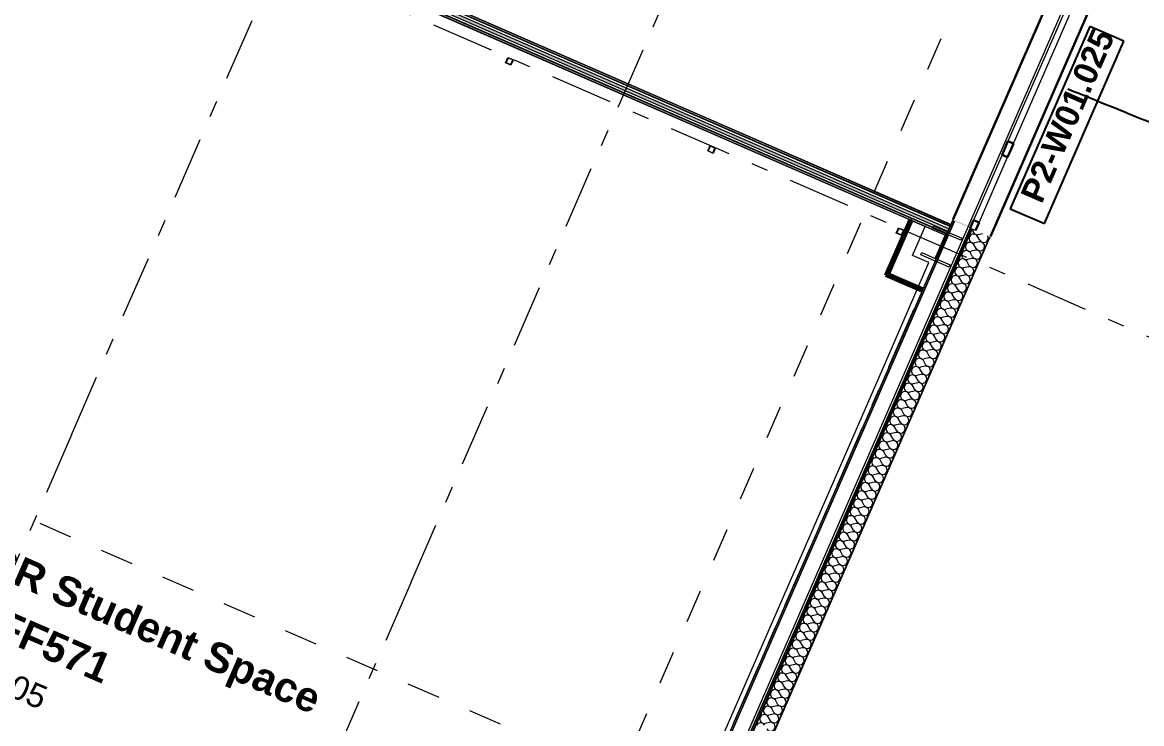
# Model space of a CAD drawing. Header units: millimetres. Extents: x -50172 to 90294, y -80883 to 25069.
# Drawn here: x 8899 to 18339, y -47958 to -42045 of the extents above; entities that cross this region are included whole.
import ezdxf
from ezdxf.enums import TextEntityAlignment as Align

# ---------------------------------------------------------------- set-up
doc = ezdxf.new("R2010")
doc.units = ezdxf.units.MM
doc.header["$MEASUREMENT"] = 0
doc.linetypes.add('Dashed', pattern=[564.444447, 282.222223, -282.222223])
doc.linetypes.add('Double Dashed', pattern=[1093.611073, 529.166651, -211.666656, 141.111112, -211.666656])
for name, color, linetype, lineweight, true_color in [('A-25-M_Wall_Ext_Pen_No__107', 7, 'Continuous', 15, 0xa6a6a6), ('A-25-M_Wall_Int_Pen_No__107', 7, 'Continuous', 15, 0xa6a6a6), ('A-25-M_Wall_Int_Pen_No__27', 7, 'Continuous', 50, 0x2a2a2a), ('New_A-05-M_Gross_Int_Circulation_Pen_No__74', 7, 'Continuous', 20, 0x606060), ('New_A-15-MG_Structural_Grid_Phase_2_Pen_No__222', 7, 'Continuous', 13, 0x65af33), ('New_A-25-M_Wall_Ext_Pen_No__107', 7, 'Continuous', 15, 0xa6a6a6), ('New_A-25-M_Wall_Int_Pen_No__107', 7, 'Continuous', 15, 0xa6a6a6), ('New_A-35-M_FFE-Zone_Pen_No__74', 7, 'Continuous', 20, 0x606060), ('New_ArchiCAD Windows_Pen_No__23', 7, 'Continuous', 30, 0x2a2a2a), ('New_ArchiCAD Windows_Pen_No__43', 7, 'Continuous', 30, 0x444444)]:
    doc.layers.add(name, color=color, linetype=linetype, lineweight=lineweight, true_color=true_color)
for name, color, linetype in [('A-25-M_Wall_Int', 7, 'Continuous'), ('A-95-MC_Marker_Section_P2.Marker', 7, 'Continuous'), ('COLUMN.IFC Import', 7, 'Continuous'), ('New_A-05-M_Gross_Int_Circulation', 7, 'Continuous'), ('New_A-15-MG_Structural_Grid_Phase_2', 7, 'Continuous'), ('New_A-20-M_Floor_Slab', 7, 'Continuous'), ('New_A-25-M_Wall_Ext', 7, 'Continuous'), ('New_A-25-M_Wall_Int', 7, 'Continuous'), ('New_A-35-M_FFE-Zone', 7, 'Continuous'), ('New_ArchiCAD Window Markers', 7, 'Continuous'), ('New_ArchiCAD Windows', 7, 'Continuous')]:
    doc.layers.add(name, color=color, linetype=linetype)
for name, color, linetype, lineweight in [('A-95-MC_Marker_Section_P2.Marker_Pen_No__1', 7, 'Continuous', 13), ('COLUMN.IFC Import_Pen_No__2', 8, 'Continuous', 15), ('New_A-20-M_Floor_Slab_Pen_No__89', 8, 'Continuous', 20), ('New_A-20-M_Hard_Landscape-Phase 2_Pen_No__85', 8, 'Continuous', 20), ('New_A-25-M_Wall_Ext_Pen_No__1', 7, 'Continuous', 13), ('New_A-25-M_Wall_Int_Pen_No__1', 7, 'Continuous', 13), ('New_ArchiCAD Window Markers_Pen_No__1', 7, 'Continuous', 13), ('New_ArchiCAD Window Markers_Pen_No__5', 7, 'Continuous', 25), ('New_ArchiCAD Windows_Pen_No__1', 7, 'Continuous', 13), ('New_ArchiCAD Windows_Pen_No__83', 8, 'Continuous', 20), ('New_ArchiCAD Zone Stamps_Pen_No__9', 7, 'Continuous', 13)]:
    doc.layers.add(name, color=color, linetype=linetype, lineweight=lineweight)
doc.styles.add('GENERATED_STYLE_1', font='')
doc.styles.add('GENERATED_STYLE_3', font='')
doc.styles.add('GENERATED_STYLE_4', font='')
doc.styles.get('GENERATED_STYLE_1').set_extended_font_data('Arial', bold=True)
doc.styles.get('GENERATED_STYLE_3').set_extended_font_data('Arial')
doc.styles.get('GENERATED_STYLE_4').set_extended_font_data('Swis721 BT')
doc.dimstyles.new('GENERATED_STYLE__2', dxfattribs={"dimtxt": 0.18, "dimasz": 364.8, "dimexe": 0.18, "dimexo": 0.0625, "dimgap": 0.09, "dimtad": 0, "dimtih": 1, "dimtoh": 1, "dimdec": 4, "dimzin": 0, "dimdsep": 46, "dimcen": 0.09, "dimadec": 0, "dimazin": 0, "dimtfac": 1, "dimtdec": 4, "dimtmove": 0, "dimatfit": 3, "dimldrblk": 'ARROWHEAD_5', "dimfxl": 1, "dimtolj": 1, "dimtzin": 0, "dimarcsym": 0})
pattern_1 = [(0, (0, 0), (0, 173.2051), [0, -100]), (0, (50, 86.6), (0, 173.2051), [0, -100])]

# ---------------------------------------------------------------- blocks, each defined once
blk = doc.blocks.new('PGR Student Space_INB 1305_1_1', base_point=(10966, -44517.7))
at = {"layer": 'New_A-35-M_FFE-Zone_Pen_No__74', "linetype": 'Continuous'}
for p, q in [((16514.5, -43766), (11228, -41460.8)), ((16407.7, -44011), (16514.5, -43766)), ((16172.3, -44925.9), (16545.1, -44070.9)), ((16545.1, -44070.9), (16407.7, -44011)), ((12441.7, -53481.2), (16172.3, -44925.9))]:
    blk.add_line(p, q, dxfattribs=at)
at = {"layer": 'New_ArchiCAD Zone Stamps_Pen_No__9'}
for tag, height, style, p in [('ROOM_NAME', 250, 'GENERATED_STYLE_1', (8439.5, -46341.4)), ('zoneNameLine2', 250, 'GENERATED_STYLE_1', (8251.1, -46773.5)), ('ROOM_NUMBER', 200, 'GENERATED_STYLE_3', (8062.6, -47194.2)), ('measuredAreaCode', 200, 'GENERATED_STYLE_3', (7905.6, -47554.3)), ('DUMMY_649', 200, 'GENERATED_STYLE_3', (8213, -47688.4)), ('DUMMY_650', 200, 'GENERATED_STYLE_3', (8702.4, -47901.8)), ('DUMMY_651', 133.3, 'GENERATED_STYLE_3', (8981.6, -48008.3))]:
    blk.add_attdef(tag, text='', height=height, rotation=336.44041, dxfattribs=dict(at, style=style)).set_placement(p, align=Align.TOP_LEFT)
blk = doc.blocks.new('Corridor 02 - First_INB 1351_9_1', base_point=(3601, -36926.9))
at = {"layer": 'New_A-05-M_Gross_Int_Circulation_Pen_No__74', "linetype": 'Continuous'}
for p, q in [((-3337.5, -35000.4), (15143.3, -43059)), ((16730.6, -43751.1), (17689.8, -41551.2)), ((15143.3, -43059), (16730.6, -43751.1))]:
    blk.add_line(p, q, dxfattribs=at)
at = {"layer": 'New_ArchiCAD Zone Stamps_Pen_No__9'}
for tag, height, style, p in [('ROOM_NAME', 250, 'GENERATED_STYLE_1', (2733.1, -35352.1)), ('zoneNameLine2', 250, 'GENERATED_STYLE_1', (2544.7, -35784.2)), ('ROOM_NUMBER', 200, 'GENERATED_STYLE_3', (2356.3, -36204.9)), ('measuredAreaCode', 200, 'GENERATED_STYLE_3', (2199.2, -36565)), ('ROOM_HOLES_PRM', 200, 'GENERATED_STYLE_3', (2506.6, -36699)), ('DUMMY_649', 200, 'GENERATED_STYLE_3', (2996, -36912.4)), ('DUMMY_650', 133.3, 'GENERATED_STYLE_3', (3275.3, -37019))]:
    blk.add_attdef(tag, text='', height=height, rotation=336.44041, dxfattribs=dict(at, style=style)).set_placement(p, align=Align.TOP_LEFT)
blk = doc.blocks.new('Slab_60_1', base_point=(-21326.2, -27554.7))
at = {"layer": 'New_A-20-M_Floor_Slab_Pen_No__89', "linetype": 'Continuous', "flags": 128}
blk.add_lwpolyline([(942, -48802.4), (12486.7, -53836.5), (17939.8, -41330.7), (16985.7, -40914.7), (17767.9, -39120.9), (18360.6, -39379.3), (18576.1, -38885), (18937.5, -39042.6), (20222.1, -36096.6), (17437.6, -34882.5), (19407.7, -30364.3), (10989.4, -26693.5), (18941.3, -8457.3)], dxfattribs=at)
blk = doc.blocks.new('*X338')
at = {"layer": 'New_A-25-M_Wall_Ext_Pen_No__107', "linetype": 'Continuous'}
for p, q in [((16968, -43896.4), (16930.9, -43905.2)), ((16974.1, -43882.4), (16955.3, -43849.3)), ((16997.6, -43826.8), (16961.4, -43835.3)), ((16913.2, -44022.1), (16894.4, -43989)), ((16937.6, -43966.2), (16900.5, -43975)), ((16943.7, -43952.3), (16924.9, -43919.1)), ((16882.7, -44091.9), (16863.9, -44058.8)), ((16907.1, -44036.1), (16870, -44044.8)), ((16846.2, -44175.7), (16809.1, -44184.5)), ((16852.3, -44161.8), (16833.5, -44128.6)), ((16876.7, -44105.9), (16839.6, -44114.7)), ((16791.4, -44301.5), (16772.6, -44268.3)), ((16815.7, -44245.6), (16778.7, -44254.4)), ((16821.8, -44231.6), (16803, -44198.5)), ((16760.9, -44371.3), (16742.1, -44338.2)), ((16785.3, -44315.4), (16748.2, -44324.2)), ((16724.4, -44455.1), (16687.3, -44463.9)), ((16730.5, -44441.1), (16711.7, -44408)), ((16754.8, -44385.3), (16717.8, -44394)), ((16669.6, -44580.8), (16650.8, -44547.7)), ((16693.9, -44524.9), (16656.9, -44533.7)), ((16700, -44511), (16681.2, -44477.8)), ((16639.1, -44650.7), (16620.3, -44617.5)), ((16663.5, -44594.8), (16626.4, -44603.6)), ((16602.6, -44734.5), (16565.5, -44743.2)), ((16608.7, -44720.5), (16589.9, -44687.4)), ((16633, -44664.6), (16596, -44673.4)), ((16547.8, -44860.2), (16529, -44827)), ((16572.1, -44804.3), (16535, -44813.1)), ((16578.2, -44790.3), (16559.4, -44757.2)), ((16517.3, -44930), (16498.5, -44896.9)), ((16541.7, -44874.1), (16504.6, -44882.9)), ((16480.8, -45013.8), (16443.7, -45022.6)), ((16486.8, -44999.9), (16468, -44966.7)), ((16511.2, -44944), (16474.1, -44952.8)), ((16425.9, -45139.5), (16407.1, -45106.4)), ((16450.3, -45083.7), (16413.2, -45092.4)), ((16456.4, -45069.7), (16437.6, -45036.6)), ((16395.5, -45209.4), (16376.7, -45176.2)), ((16419.9, -45153.5), (16382.8, -45162.3)), ((16358.9, -45293.2), (16321.9, -45301.9)), ((16365, -45279.2), (16346.2, -45246.1)), ((16389.4, -45223.3), (16352.3, -45232.1)), ((16304.1, -45418.9), (16285.3, -45385.8)), ((16328.5, -45363), (16291.4, -45371.8)), ((16334.6, -45349.1), (16315.8, -45315.9)), ((16267.6, -45502.7), (16230.5, -45511.5)), ((16273.7, -45488.7), (16254.9, -45455.6)), ((16298, -45432.9), (16261, -45441.6)), ((16212.8, -45628.4), (16194, -45595.3)), ((16237.1, -45572.5), (16200.1, -45581.3)), ((16243.2, -45558.6), (16224.4, -45525.4)), ((16182.3, -45698.2), (16163.5, -45665.1)), ((16206.7, -45642.4), (16169.6, -45651.1)), ((16145.8, -45782.1), (16108.7, -45790.8)), ((16151.9, -45768.1), (16133.1, -45735)), ((16176.2, -45712.2), (16139.1, -45721)), ((16091, -45907.8), (16072.2, -45874.6)), ((16115.3, -45851.9), (16078.2, -45860.7)), ((16121.4, -45837.9), (16102.6, -45804.8)), ((16060.5, -45977.6), (16041.7, -45944.5)), ((16084.9, -45921.7), (16047.8, -45930.5)), ((16024, -46061.4), (15986.9, -46070.2)), ((16030, -46047.4), (16011.2, -46014.3)), ((16054.4, -45991.6), (16017.3, -46000.3)), ((15969.1, -46187.1), (15950.3, -46154)), ((15993.5, -46131.3), (15956.4, -46140)), ((15999.6, -46117.3), (15980.8, -46084.2)), ((15938.7, -46257), (15919.9, -46223.8)), ((15963, -46201.1), (15926, -46209.9)), ((15902.1, -46340.8), (15865.1, -46349.5)), ((15908.2, -46326.8), (15889.4, -46293.7)), ((15932.6, -46270.9), (15895.5, -46279.7)), ((15847.3, -46466.5), (15828.5, -46433.4)), ((15871.7, -46410.6), (15834.6, -46419.4)), ((15877.8, -46396.6), (15859, -46363.5)), ((15816.9, -46536.3), (15798.1, -46503.2)), ((15841.2, -46480.5), (15804.2, -46489.2)), ((15780.3, -46620.1), (15743.3, -46628.9)), ((15786.4, -46606.2), (15767.6, -46573)), ((15810.8, -46550.3), (15773.7, -46559.1)), ((15725.5, -46745.8), (15706.7, -46712.7)), ((15749.9, -46690), (15712.8, -46698.7)), ((15756, -46676), (15737.2, -46642.9)), ((15695.1, -46815.7), (15676.3, -46782.5)), ((15719.4, -46759.8), (15682.3, -46768.6)), ((15658.5, -46899.5), (15621.4, -46908.3)), ((15664.6, -46885.5), (15645.8, -46852.4)), ((15689, -46829.6), (15651.9, -46838.4)), ((15603.7, -47025.2), (15584.9, -46992.1)), ((15628.1, -46969.3), (15591, -46978.1)), ((15634.1, -46955.4), (15615.3, -46922.2)), ((15573.2, -47095), (15554.4, -47061.9)), ((15597.6, -47039.2), (15560.5, -47047.9)), ((15512.3, -47234.7), (15493.5, -47201.6)), ((15536.7, -47178.8), (15499.6, -47187.6)), ((15542.8, -47164.9), (15524, -47131.7)), ((15567.2, -47109), (15530.1, -47117.8)), ((15481.9, -47304.6), (15463.1, -47271.4)), ((15506.2, -47248.7), (15469.2, -47257.5)), ((15445.3, -47388.4), (15408.3, -47397.1)), ((15451.4, -47374.4), (15432.6, -47341.3)), ((15475.8, -47318.5), (15438.7, -47327.3)), ((15390.5, -47514.1), (15371.7, -47480.9)), ((15414.9, -47458.2), (15377.8, -47467)), ((15421, -47444.2), (15402.2, -47411.1)), ((15360.1, -47583.9), (15341.3, -47550.8)), ((15384.4, -47528), (15347.4, -47536.8)), ((15323.5, -47667.7), (15286.5, -47676.5)), ((15329.6, -47653.8), (15310.8, -47620.6)), ((15354, -47597.9), (15316.9, -47606.7)), ((15268.7, -47793.4), (15249.9, -47760.3)), ((15293.1, -47737.6), (15256, -47746.3)), ((15299.2, -47723.6), (15280.4, -47690.5)), ((15238.3, -47863.3), (15219.5, -47830.1)), ((15262.6, -47807.4), (15225.5, -47816.2)), ((15201.7, -47947.1), (15164.6, -47955.9)), ((15207.8, -47933.1), (15189, -47900)), ((15232.2, -47877.2), (15195.1, -47886))]:
    blk.add_line(p, q, dxfattribs=at)
for centre, start, end in [((16952.6, -43798.2), 168.79745, 283.31031), ((16922.2, -43868.1), 156.44041, 283.31031), ((16922.2, -43868.1), 29.57051, 156.44041), ((16976.8, -43933.5), 209.57051, 103.31031), ((17007.2, -43863.6), 209.57051, 28.25362), ((16861.3, -44007.8), 156.44041, 283.31031), ((16861.3, -44007.8), 29.57051, 156.44041), ((16891.7, -43937.9), 156.44041, 283.31031), ((16891.7, -43937.9), 29.57051, 156.44041), ((16946.3, -44003.3), 209.57051, 103.31031), ((16830.8, -44077.6), 156.44041, 283.31031), ((16830.8, -44077.6), 29.57051, 156.44041), ((16915.9, -44073.1), 209.57051, 103.31031), ((16769.9, -44217.3), 29.57051, 156.44041), ((16800.4, -44147.4), 156.44041, 283.31031), ((16800.4, -44147.4), 29.57051, 156.44041), ((16855, -44212.8), 209.57051, 103.31031), ((16885.4, -44143), 209.57051, 103.31031), ((16739.5, -44287.1), 156.44041, 283.31031), ((16739.5, -44287.1), 29.57051, 156.44041), ((16769.9, -44217.3), 156.44041, 283.31031), ((16824.5, -44282.7), 209.57051, 103.31031), ((16709, -44357), 156.44041, 283.31031), ((16709, -44357), 29.57051, 156.44041), ((16794.1, -44352.5), 209.57051, 103.31031), ((16648.1, -44496.6), 29.57051, 156.44041), ((16678.5, -44426.8), 156.44041, 283.31031), ((16678.5, -44426.8), 29.57051, 156.44041), ((16733.2, -44492.2), 209.57051, 103.31031), ((16763.6, -44422.3), 209.57051, 103.31031), ((16617.6, -44566.5), 156.44041, 283.31031), ((16617.6, -44566.5), 29.57051, 156.44041), ((16648.1, -44496.6), 156.44041, 283.31031), ((16702.7, -44562), 209.57051, 103.31031), ((16587.2, -44636.3), 156.44041, 283.31031), ((16587.2, -44636.3), 29.57051, 156.44041), ((16672.2, -44631.9), 209.57051, 103.31031), ((16526.3, -44776), 29.57051, 156.44041), ((16556.7, -44706.2), 156.44041, 283.31031), ((16556.7, -44706.2), 29.57051, 156.44041), ((16611.3, -44771.5), 209.57051, 103.31031), ((16641.8, -44701.7), 209.57051, 103.31031), ((16495.8, -44845.8), 156.44041, 283.31031), ((16495.8, -44845.8), 29.57051, 156.44041), ((16526.3, -44776), 156.44041, 283.31031), ((16580.9, -44841.4), 209.57051, 103.31031), ((16465.4, -44915.7), 156.44041, 283.31031), ((16465.4, -44915.7), 29.57051, 156.44041), ((16550.4, -44911.2), 209.57051, 103.31031), ((16404.5, -45055.4), 29.57051, 156.44041), ((16434.9, -44985.5), 156.44041, 283.31031), ((16434.9, -44985.5), 29.57051, 156.44041), ((16489.5, -45050.9), 209.57051, 103.31031), ((16520, -44981.1), 209.57051, 103.31031), ((16374, -45125.2), 156.44041, 283.31031), ((16374, -45125.2), 29.57051, 156.44041), ((16404.5, -45055.4), 156.44041, 283.31031), ((16459.1, -45120.7), 209.57051, 103.31031), ((16343.6, -45195), 156.44041, 283.31031), ((16343.6, -45195), 29.57051, 156.44041), ((16428.6, -45190.6), 209.57051, 103.31031), ((16282.6, -45334.7), 29.57051, 156.44041), ((16313.1, -45264.9), 156.44041, 283.31031), ((16313.1, -45264.9), 29.57051, 156.44041), ((16367.7, -45330.3), 209.57051, 103.31031), ((16398.2, -45260.4), 209.57051, 103.31031), ((16252.2, -45404.6), 156.44041, 283.31031), ((16252.2, -45404.6), 29.57051, 156.44041), ((16282.6, -45334.7), 156.44041, 283.31031), ((16337.3, -45400.1), 209.57051, 103.31031), ((16221.7, -45474.4), 156.44041, 283.31031), ((16221.7, -45474.4), 29.57051, 156.44041), ((16276.4, -45539.8), 209.57051, 103.31031), ((16306.8, -45469.9), 209.57051, 103.31031), ((16160.8, -45614.1), 29.57051, 156.44041), ((16191.3, -45544.2), 156.44041, 283.31031), ((16191.3, -45544.2), 29.57051, 156.44041), ((16245.9, -45609.6), 209.57051, 103.31031), ((16130.4, -45683.9), 156.44041, 283.31031), ((16130.4, -45683.9), 29.57051, 156.44041), ((16160.8, -45614.1), 156.44041, 283.31031), ((16215.4, -45679.4), 209.57051, 103.31031), ((16069.5, -45823.6), 29.57051, 156.44041), ((16099.9, -45753.8), 156.44041, 283.31031), ((16099.9, -45753.8), 29.57051, 156.44041), ((16154.5, -45819.1), 209.57051, 103.31031), ((16185, -45749.3), 209.57051, 103.31031), ((16039, -45893.4), 156.44041, 283.31031), ((16039, -45893.4), 29.57051, 156.44041), ((16069.5, -45823.6), 156.44041, 283.31031), ((16124.1, -45889), 209.57051, 103.31031), ((16008.6, -45963.3), 156.44041, 283.31031), ((16008.6, -45963.3), 29.57051, 156.44041), ((16093.6, -45958.8), 209.57051, 103.31031), ((15947.7, -46103), 29.57051, 156.44041), ((15978.1, -46033.1), 156.44041, 283.31031), ((15978.1, -46033.1), 29.57051, 156.44041), ((16032.7, -46098.5), 209.57051, 103.31031), ((16063.2, -46028.6), 209.57051, 103.31031), ((15917.2, -46172.8), 156.44041, 283.31031), ((15917.2, -46172.8), 29.57051, 156.44041), ((15947.7, -46103), 156.44041, 283.31031), ((16002.3, -46168.3), 209.57051, 103.31031), ((15886.8, -46242.6), 156.44041, 283.31031), ((15886.8, -46242.6), 29.57051, 156.44041), ((15971.8, -46238.2), 209.57051, 103.31031), ((15825.8, -46382.3), 29.57051, 156.44041), ((15856.3, -46312.5), 156.44041, 283.31031), ((15856.3, -46312.5), 29.57051, 156.44041), ((15910.9, -46377.8), 209.57051, 103.31031), ((15941.4, -46308), 209.57051, 103.31031), ((15795.4, -46452.2), 156.44041, 283.31031), ((15795.4, -46452.2), 29.57051, 156.44041), ((15825.8, -46382.3), 156.44041, 283.31031), ((15880.5, -46447.7), 209.57051, 103.31031), ((15764.9, -46522), 156.44041, 283.31031), ((15764.9, -46522), 29.57051, 156.44041), ((15850, -46517.5), 209.57051, 103.31031), ((15704, -46661.7), 29.57051, 156.44041), ((15734.5, -46591.8), 156.44041, 283.31031), ((15734.5, -46591.8), 29.57051, 156.44041), ((15789.1, -46657.2), 209.57051, 103.31031), ((15819.5, -46587.4), 209.57051, 103.31031), ((15673.6, -46731.5), 156.44041, 283.31031), ((15673.6, -46731.5), 29.57051, 156.44041), ((15704, -46661.7), 156.44041, 283.31031), ((15758.6, -46727), 209.57051, 103.31031), ((15643.1, -46801.3), 156.44041, 283.31031), ((15643.1, -46801.3), 29.57051, 156.44041), ((15728.2, -46796.9), 209.57051, 103.31031), ((15582.2, -46941), 29.57051, 156.44041), ((15612.7, -46871.2), 156.44041, 283.31031), ((15612.7, -46871.2), 29.57051, 156.44041), ((15667.3, -46936.6), 209.57051, 103.31031), ((15697.7, -46866.7), 209.57051, 103.31031), ((15551.8, -47010.9), 156.44041, 283.31031), ((15551.8, -47010.9), 29.57051, 156.44041), ((15582.2, -46941), 156.44041, 283.31031), ((15636.8, -47006.4), 209.57051, 103.31031), ((15521.3, -47080.7), 156.44041, 283.31031), ((15521.3, -47080.7), 29.57051, 156.44041), ((15575.9, -47146.1), 209.57051, 103.31031), ((15606.4, -47076.2), 209.57051, 103.31031), ((15460.4, -47220.4), 29.57051, 156.44041), ((15490.9, -47150.5), 156.44041, 283.31031), ((15490.9, -47150.5), 29.57051, 156.44041), ((15545.5, -47215.9), 209.57051, 103.31031), ((15429.9, -47290.2), 156.44041, 283.31031), ((15429.9, -47290.2), 29.57051, 156.44041), ((15460.4, -47220.4), 156.44041, 283.31031), ((15515, -47285.8), 209.57051, 103.31031), ((15399.5, -47360.1), 156.44041, 283.31031), ((15399.5, -47360.1), 29.57051, 156.44041), ((15454.1, -47425.4), 209.57051, 103.31031), ((15484.6, -47355.6), 209.57051, 103.31031), ((15338.6, -47499.7), 156.44041, 283.31031), ((15338.6, -47499.7), 29.57051, 156.44041), ((15369, -47429.9), 156.44041, 283.31031), ((15369, -47429.9), 29.57051, 156.44041), ((15423.7, -47495.3), 209.57051, 103.31031), ((15308.1, -47569.6), 156.44041, 283.31031), ((15308.1, -47569.6), 29.57051, 156.44041), ((15393.2, -47565.1), 209.57051, 103.31031), ((15247.2, -47709.3), 29.57051, 156.44041), ((15277.7, -47639.4), 156.44041, 283.31031), ((15277.7, -47639.4), 29.57051, 156.44041), ((15332.3, -47704.8), 209.57051, 103.31031), ((15362.7, -47635), 209.57051, 103.31031), ((15216.8, -47779.1), 156.44041, 283.31031), ((15216.8, -47779.1), 29.57051, 156.44041), ((15247.2, -47709.3), 156.44041, 283.31031), ((15301.8, -47774.6), 209.57051, 103.31031), ((15186.3, -47848.9), 156.44041, 283.31031), ((15186.3, -47848.9), 29.57051, 156.44041), ((15271.4, -47844.5), 209.57051, 103.31031), ((15125.4, -47988.6), 29.57051, 156.44041), ((15155.9, -47918.8), 156.44041, 283.31031), ((15155.9, -47918.8), 29.57051, 156.44041), ((15210.5, -47984.2), 209.57051, 103.31031), ((15240.9, -47914.3), 209.57051, 103.31031)]:
    blk.add_arc(centre, 38.1, start, end, dxfattribs=at)
blk = doc.blocks.new('Double Window 19')
at = {"layer": 'New_ArchiCAD Windows_Pen_No__1', "linetype": 'Continuous'}
for p, q in [((-1125, 0), (-1125, -29.5)), ((1125, 0), (1125, -29.5)), ((-1125, -29.5), (-1125, -35.5)), ((-1125, -35.5), (-1125, -47.5)), ((-1125, -47.5), (-1125, -50)), ((1125, -29.5), (1125, -35.5)), ((1125, -35.5), (1125, -47.5)), ((1125, -47.5), (1125, -50))]:
    blk.add_line(p, q, dxfattribs=at)
at = {"layer": 'New_ArchiCAD Windows_Pen_No__23', "linetype": 'Continuous'}
for p, q in [((-1120.5, 135), (1120.5, 135)), ((-1112.5, -210), (1112.5, -210))]:
    blk.add_line(p, q, dxfattribs=at)
at = {"layer": 'New_ArchiCAD Windows_Pen_No__43', "linetype": 'Continuous'}
for p, q in [((-1125, 0), (-1050, 0)), ((-1050, 0), (-1050, -50)), ((-450, -50), (-450, 0)), ((-450, 0), (-375, 0)), ((-375, 0), (-325, 0)), ((-325, 0), (-325, -50)), ((1075, -50), (1075, 0)), ((1075, 0), (1125, 0)), ((-1050, -50), (-1125, -50)), ((-375, -50), (-450, -50)), ((-325, -50), (-375, -50)), ((1125, -50), (1075, -50))]:
    blk.add_line(p, q, dxfattribs=at)
at = {"layer": 'New_ArchiCAD Windows_Pen_No__83', "linetype": 'Continuous'}
for p, q in [((-1050, 0), (-450, 0)), ((-325, 0), (1075, 0)), ((-450, -50), (-1050, -50)), ((1075, -50), (-325, -50))]:
    blk.add_line(p, q, dxfattribs=at)
blk = doc.blocks.new('Window Stamp 18_2')
at = {"layer": 'New_ArchiCAD Window Markers_Pen_No__5', "linetype": 'Continuous'}
for p, q in [((838.5, -405), (-838.5, -405)), ((-838.5, -405), (-838.5, -719.3)), ((838.5, -719.3), (838.5, -405)), ((-838.5, -719.3), (838.5, -719.3)), ((-838.5, -719.3), (838.5, -719.3))]:
    blk.add_line(p, q, dxfattribs=at)
at = {"layer": 'New_ArchiCAD Window Markers_Pen_No__1', "style": 'GENERATED_STYLE_1'}
blk.add_attdef('AC_WIDO_ID', text='', height=200, dxfattribs=at).set_placement((-762.3, -654.1), align=Align.BOTTOM_LEFT)
blk = doc.blocks.new('Wall_45_1', base_point=(12413.8, -53650.9))
at = {"layer": 'A-25-M_Wall_Ext_Pen_No__107', "linetype": 'Continuous'}
blk.add_hatch(color=256, dxfattribs=at).paths.add_polyline_path([(16493.3, -44295.1), (16487.4, -44308.8), (16498.8, -44313.8), (16504.8, -44300.1)])
at = {"layer": 'New_A-25-M_Wall_Ext_Pen_No__107', "linetype": 'Continuous'}
for points in [[(16745.5, -43716.8), (16757, -43721.8), (16892.2, -43780.8), (16897.2, -43769.3), (16750.5, -43705.4)], [(16745.5, -43716.8), (16757, -43721.8), (16892.2, -43780.8), (16897.2, -43769.3), (16750.5, -43705.4)], [(16894.5, -43781.8), (12497.8, -53864.8), (12504, -53880.6), (16905.5, -43786.6)], [(16493.3, -44295.1), (16504.8, -44300.1), (16757, -43721.8), (16745.5, -43716.8)], [(16487.4, -44308.8), (12479.6, -53499.9), (12491, -53504.9), (16498.8, -44313.8)]]:
    blk.add_hatch(color=256, dxfattribs=at).paths.add_polyline_path(points)
at = {"layer": 'New_A-25-M_Wall_Ext_Pen_No__107', "linetype": 'Continuous', "lineweight": 0, "true_color": 0x535353}
for points in [[(16757, -43721.8), (12420.2, -53667.3), (12421.8, -53671.3), (16759.7, -43723)], [(16891.7, -43780.6), (12496.2, -53860.8), (12497.8, -53864.8), (16894.5, -43781.8), (16892.2, -43780.8)]]:
    blk.add_hatch(color=251, dxfattribs=at).paths.add_polyline_path(points)
at = {"layer": 'New_A-25-M_Wall_Ext_Pen_No__107', "linetype": 'Continuous'}
h = blk.add_hatch(dxfattribs=at)
h.set_pattern_fill('Plaster_0001', color=256, style=0, pattern_type=2)
h.set_pattern_definition(pattern_1)
h.paths.add_polyline_path([(17063.5, -43850.6), (16939.8, -43796.6), (16938, -43800.8), (17057.6, -43852.9), (17061.7, -43854.7)])
h = blk.add_hatch(dxfattribs=at)
h.set_pattern_fill('Plaster_0001', color=256, style=0, pattern_type=2)
h.set_pattern_definition(pattern_1)
h.paths.add_polyline_path([(17063.5, -43850.6), (16939.8, -43796.6), (16938, -43800.8), (17057.6, -43852.9), (17061.7, -43854.7)])
h = blk.add_hatch(dxfattribs=at)
h.set_pattern_fill('Plaster_0001', color=256, style=0, pattern_type=2)
h.set_pattern_definition(pattern_1)
h.paths.add_polyline_path([(12589.8, -54099.1), (12592.1, -54105), (17061.7, -43854.7), (17057.6, -43852.9)])
at = {"layer": 'New_A-25-M_Wall_Ext_Pen_No__1', "linetype": 'Continuous'}
for p, q in [((16757, -43721.8), (12420.2, -53667.3)), ((12421.8, -53671.3), (16759.7, -43723)), ((12496.2, -53860.8), (16891.7, -43780.6)), ((12497.8, -53864.8), (16894.5, -43781.8)), ((12504, -53880.6), (16905.5, -43786.6)), ((12507.1, -53888.5), (16911, -43789)), ((12589.8, -54099.1), (17057.6, -43852.9))]:
    blk.add_line(p, q, dxfattribs=at)
at = {"layer": 'New_A-25-M_Wall_Ext_Pen_No__1', "linetype": 'Continuous', "flags": 128}
for points in [[(16745.5, -43716.8), (16493.3, -44295.1)], [(12592.1, -54105), (17061.7, -43854.7)], [(16487.4, -44308.8), (12479.6, -53499.9)]]:
    blk.add_lwpolyline(points, dxfattribs=at)
at = {"layer": 'New_A-25-M_Wall_Ext', "color": 250, "lineweight": 50, "true_color": 0x2a2a2a}
blk.add_blockref('*X338', (0, 0), dxfattribs=at)
at = {"layer": 'New_ArchiCAD Window Markers'}
ref = blk.add_blockref('Window Stamp 18_2', (17195.2, -42685.6), dxfattribs=dict(at, rotation=66.44041158399308))
ref.add_attrib('AC_WIDO_ID', 'P2-W01.025', dxfattribs={"layer": 'New_ArchiCAD Window Markers_Pen_No__1', "color": 7, "height": 200, "rotation": 66.44041, "style": 'GENERATED_STYLE_1'}).set_placement((17549.8, -43606.6), align=Align.BOTTOM_LEFT)
at = {"layer": 'New_ArchiCAD Windows', "color": 251, "linetype": 'Continuous', "lineweight": 20, "true_color": 0x606060, "xscale": -1, "zscale": 1000, "rotation": 246.4404115839931}
blk.add_blockref('Double Window 19', (17387.7, -42769.5), dxfattribs=at)
blk.add_blockref('Double Window 19', (17387.7, -42769.5), dxfattribs=at)
blk = doc.blocks.new('*X542')
at = {"layer": 'New_A-25-M_Wall_Int_Pen_No__107', "linetype": 'Continuous'}
blk.add_hatch(color=256, dxfattribs=at).paths.add_polyline_path([(9817, -40777.9), (9807, -40800.8), (16704.2, -43808.3), (16714.2, -43785.4)])
blk = doc.blocks.new('Wall_131_1', base_point=(16729.4, -43750.6))
at = {"layer": 'A-25-M_Wall_Int_Pen_No__107', "linetype": 'Continuous'}
blk.add_hatch(color=256, dxfattribs=at).paths.add_polyline_path([(16385.6, -43709.8), (16399.4, -43715.8), (16405.4, -43702), (16391.6, -43696)])
at = {"layer": 'New_A-25-M_Wall_Int_Pen_No__107', "linetype": 'Continuous', "lineweight": 0, "true_color": 0x535353}
for points in [[(9826.2, -40756.8), (9825, -40759.6), (16722.2, -43767.1), (16723.4, -43764.3)], [(9799.4, -40818.2), (9798.2, -40821), (16695.4, -43828.5), (16696.6, -43825.8)]]:
    blk.add_hatch(color=251, dxfattribs=at).paths.add_polyline_path(points)
at = {"layer": 'New_A-25-M_Wall_Int_Pen_No__107', "linetype": 'Continuous'}
for points in [[(9826.2, -40756.8), (16723.4, -43764.3), (16729.4, -43750.6), (9832.2, -40743.1)], [(9798.2, -40821), (9792.2, -40834.7), (16385.6, -43709.8), (16391.6, -43696)], [(16399.4, -43715.8), (16689.4, -43842.3), (16695.4, -43828.5), (16405.4, -43702)]]:
    blk.add_hatch(color=256, dxfattribs=at).paths.add_polyline_path(points)
at = {"layer": 'New_A-25-M_Wall_Int_Pen_No__1', "linetype": 'Continuous'}
for p, q in [((16714.2, -43785.4), (9817, -40777.9)), ((16722.2, -43767.1), (9825, -40759.6)), ((16723.4, -43764.3), (9826.2, -40756.8)), ((16391.6, -43696), (9798.2, -40821)), ((16696.6, -43825.8), (9799.4, -40818.2)), ((16704.2, -43808.3), (9807, -40800.8)), ((16405.4, -43702), (16391.6, -43696)), ((16695.4, -43828.5), (16405.4, -43702))]:
    blk.add_line(p, q, dxfattribs=at)
at = {"layer": 'New_A-25-M_Wall_Int_Pen_No__1', "linetype": 'Continuous', "flags": 128}
for points in [[(16729.4, -43750.6), (9832.2, -40743.1)], [(9792.2, -40834.7), (16385.6, -43709.8)], [(16399.4, -43715.8), (16689.4, -43842.3)], [(16689.4, -43842.3), (16729.4, -43750.6)]]:
    blk.add_lwpolyline(points, dxfattribs=at)
at = {"layer": 'New_A-25-M_Wall_Int', "color": 250, "lineweight": 50, "true_color": 0x2a2a2a}
blk.add_blockref('*X542', (0, 0), dxfattribs=at)
blk = doc.blocks.new('Wall_295_1', base_point=(16425.6, -43618.1))
at = {"layer": 'A-25-M_Wall_Int_Pen_No__107', "linetype": 'Continuous'}
blk.add_hatch(color=256, dxfattribs=at).paths.add_polyline_path([(16385.6, -43709.8), (16182.4, -44175.9), (16202.1, -44168.1), (16399.4, -43715.8)])
at = {"layer": 'A-25-M_Wall_Int_Pen_No__27', "linetype": 'Continuous', "flags": 128}
for points in [[(16385.6, -43709.8), (16182.4, -44175.9)], [(16202.1, -44168.1), (16399.4, -43715.8)]]:
    blk.add_lwpolyline(points, dxfattribs=at)
blk = doc.blocks.new('Wall_296_1', base_point=(16493.3, -44295.1))
at = {"layer": 'A-25-M_Wall_Int_Pen_No__107', "linetype": 'Continuous'}
blk.add_hatch(color=256, dxfattribs=at).paths.add_polyline_path([(16493.3, -44295.1), (16202.1, -44168.1), (16182.4, -44175.9), (16487.4, -44308.8)])
at = {"layer": 'A-25-M_Wall_Int_Pen_No__27', "linetype": 'Continuous', "flags": 128}
for points in [[(16182.4, -44175.9), (16487.4, -44308.8)], [(16493.3, -44295.1), (16202.1, -44168.1)]]:
    blk.add_lwpolyline(points, dxfattribs=at)
blk = doc.blocks.new('Column 17')
at = {"layer": 'COLUMN.IFC Import_Pen_No__2', "linetype": 'Continuous'}
for p, q in [((-129.4, 133.35), (129.4, 133.35)), ((-129.4, 112.85), (-129.4, 133.35)), ((-6.4, 112.85), (-129.4, 112.85)), ((-6.4, -112.85), (-6.4, 112.85)), ((6.4, 112.85), (6.4, -112.85)), ((129.4, 112.85), (6.4, 112.85)), ((129.4, 133.35), (129.4, 112.85)), ((-129.4, -112.85), (-6.4, -112.85)), ((-129.4, -133.35), (-129.4, -112.85)), ((129.4, -133.35), (-129.4, -133.35)), ((6.4, -112.85), (129.4, -112.85)), ((129.4, -112.85), (129.4, -133.35))]:
    blk.add_line(p, q, dxfattribs=at)
blk = doc.blocks.new('Discrete Accessory 543')
at = {"layer": 'COLUMN.IFC Import_Pen_No__2', "linetype": 'Continuous'}
for p, q in [((-25, 25), (25, 25)), ((-25, -25), (-25, 25)), ((-21, 21), (-21, -21)), ((21, 21), (-21, 21)), ((21, -21), (21, 21)), ((25, 25), (25, -25)), ((25, -25), (-25, -25)), ((-21, -21), (21, -21))]:
    blk.add_line(p, q, dxfattribs=at)
blk = doc.blocks.new('Discrete Accessory 544')
at = {"layer": 'COLUMN.IFC Import_Pen_No__2', "linetype": 'Continuous'}
for p, q in [((-25, 25), (25, 25)), ((-25, -25), (-25, 25)), ((-21, 21), (-21, -21)), ((21, 21), (-21, 21)), ((21, -21), (21, 21)), ((25, 25), (25, -25)), ((25, -25), (-25, -25)), ((-21, -21), (21, -21))]:
    blk.add_line(p, q, dxfattribs=at)
blk = doc.blocks.new('Discrete Accessory 545')
at = {"layer": 'COLUMN.IFC Import_Pen_No__2', "linetype": 'Continuous'}
for p, q in [((-25, 25), (25, 25)), ((-25, -25), (-25, 25)), ((-21, 21), (-21, -21)), ((21, 21), (-21, 21)), ((21, -21), (21, 21)), ((25, 25), (25, -25)), ((25, -25), (-25, -25)), ((-21, -21), (21, -21))]:
    blk.add_line(p, q, dxfattribs=at)
blk = doc.blocks.new('ARROWHEAD_5')
at = {"color": 0, "linetype": 'Continuous', "lineweight": 0}
blk.add_line((0, 0), (-1, 0), dxfattribs=at)
blk.add_solid([(-1, 0.2679), (0, 0), (-1, -0.2679), (-1, 0.2679)], dxfattribs=at)
blk = doc.blocks.new('Standard grid marker_33')
at = {"layer": 'New_A-15-MG_Structural_Grid_Phase_2_Pen_No__222', "linetype": 'Double Dashed'}
blk.add_line((705.1, 0), (54601, 0), dxfattribs=at)
at = {"layer": 'New_A-15-MG_Structural_Grid_Phase_2_Pen_No__222', "style": 'GENERATED_STYLE_4'}
for tag, p in [('AC_MarkerText_1_0', (-500, 43.4)), ('AC_MarkerText_1_1', (55806.1, 43.4))]:
    blk.add_attdef(tag, text='', height=350, rotation=180, dxfattribs=at).set_placement(p, align=Align.MIDDLE_CENTER)
blk = doc.blocks.new('Standard grid marker_36')
at = {"layer": 'New_A-15-MG_Structural_Grid_Phase_2_Pen_No__222', "linetype": 'Double Dashed'}
for q in [(20268.4, 0), (0, 0)]:
    blk.add_line((7182, 0), q, dxfattribs=at)
blk.add_point((7182, 0), dxfattribs=at)
blk.add_point((7182, 0), dxfattribs=at)
at = {"layer": 'New_A-15-MG_Structural_Grid_Phase_2_Pen_No__222', "style": 'GENERATED_STYLE_4'}
for tag, p in [('AC_MarkerText_1_0', (-500, 36.5)), ('AC_MarkerText_1_1', (27950.4, 36.5))]:
    blk.add_attdef(tag, text='', height=350, rotation=270, dxfattribs=at).set_placement(p, align=Align.MIDDLE_CENTER)
blk = doc.blocks.new('Standard grid marker_37')
at = {"layer": 'New_A-15-MG_Structural_Grid_Phase_2_Pen_No__222', "linetype": 'Double Dashed'}
blk.add_line((7182, 0), (20268.4, 0), dxfattribs=at)
blk.add_point((7182, 0), dxfattribs=at)
blk.add_point((7182, 0), dxfattribs=at)
at = {"layer": 'New_A-15-MG_Structural_Grid_Phase_2_Pen_No__222', "style": 'GENERATED_STYLE_4'}
for tag, p in [('AC_MarkerText_1_0', (-500, 36.5)), ('AC_MarkerText_1_1', (27950.4, 36.5))]:
    blk.add_attdef(tag, text='', height=350, rotation=270, dxfattribs=at).set_placement(p, align=Align.MIDDLE_CENTER)
blk = doc.blocks.new('Cutting Plane_2_1', base_point=(21934.2, -30055.5))
at = {"layer": 'A-95-MC_Marker_Section_P2.Marker_Pen_No__1', "linetype": 'Dashed'}
blk.add_line((21834.3, -30284.7), (9757.7, -57980.2), dxfattribs=at)
blk = doc.blocks.new('Cutting Plane_5_1', base_point=(18850.6, -50545.4))
at = {"layer": 'A-95-MC_Marker_Section_P2.Marker_Pen_No__1', "linetype": 'Dashed'}
blk.add_line((18621.4, -50445.5), (-6789.2, -39365.2), dxfattribs=at)

msp = doc.modelspace()

# ---------------------------------------------------------------- block references
at = {"layer": 'A-25-M_Wall_Int', "color": 250, "lineweight": 50, "true_color": 0x2a2a2a}
for name, p in [('Wall_295_1', (16425.6, -43618.1)), ('Wall_296_1', (16493.3, -44295.1))]:
    msp.add_blockref(name, p, dxfattribs=at)
at = {"layer": 'A-95-MC_Marker_Section_P2.Marker'}
for name, p in [('Cutting Plane_5_1', (18850.6, -50545.4)), ('Cutting Plane_2_1', (21934.2, -30055.5))]:
    msp.add_blockref(name, p, dxfattribs=at)
at = {"layer": 'COLUMN.IFC Import', "linetype": 'Continuous', "zscale": 1000}
for name, p, rotation in [('Discrete Accessory 545', (13007, -42373.2), 246.4404115839877), ('Discrete Accessory 544', (14712, -43116.6), 246.4404115839877), ('Discrete Accessory 543', (16302.3, -43810.1), 246.4404115839877), ('Column 17', (16649.7, -43934.3), 336.4404115839877)]:
    msp.add_blockref(name, p, dxfattribs=dict(at, rotation=rotation))
at = {"layer": 'New_A-05-M_Gross_Int_Circulation', "linetype": 'Continuous'}
msp.add_blockref('Corridor 02 - First_INB 1351_9_1', (3601, -36926.9), dxfattribs=at)
at = {"layer": 'New_A-15-MG_Structural_Grid_Phase_2', "color": 8, "linetype": 'Continuous', "lineweight": 15, "zscale": 1000}
for name, p, rotation in [('Standard grid marker_33', (21520.4, -46057.9), 156.4404115839929), ('Standard grid marker_36', (6441.9, -52106.2), 66.44041158399293), ('Standard grid marker_36', (9303.8, -53354.1), 66.44041158399293), ('Standard grid marker_37', (12025.6, -54541), 66.44041158399293)]:
    msp.add_blockref(name, p, dxfattribs=dict(at, rotation=rotation))
at = {"layer": 'New_A-20-M_Floor_Slab', "color": 8, "linetype": 'Continuous', "lineweight": 20}
msp.add_blockref('Slab_60_1', (-21326.2, -27554.7), dxfattribs=at)
at = {"layer": 'New_A-25-M_Wall_Ext', "color": 250, "lineweight": 50, "true_color": 0x2a2a2a}
msp.add_blockref('Wall_45_1', (12413.8, -53650.9), dxfattribs=at)
at = {"layer": 'New_A-25-M_Wall_Int', "color": 250, "lineweight": 50, "true_color": 0x2a2a2a}
msp.add_blockref('Wall_131_1', (16729.4, -43750.6), dxfattribs=at)
at = {"layer": 'New_A-35-M_FFE-Zone', "linetype": 'Continuous'}
ref = msp.add_blockref('PGR Student Space_INB 1305_1_1', (10966, -44517.7), dxfattribs=at)
ref.add_attrib('ROOM_NAME', 'PGR Student Space', dxfattribs={"layer": 'New_ArchiCAD Zone Stamps_Pen_No__9', "color": 7, "height": 250, "rotation": 336.44041, "style": 'GENERATED_STYLE_1'}).set_placement((8439.5, -46341.4), align=Align.TOP_LEFT)
ref.add_attrib('ROOM_NUMBER', 'INB 1305', dxfattribs={"layer": 'New_ArchiCAD Zone Stamps_Pen_No__9', "color": 7, "height": 200, "rotation": 336.44041, "style": 'GENERATED_STYLE_3'}).set_placement((8062.6, -47194.2), align=Align.TOP_LEFT)
ref.add_attrib('zoneNameLine2', 'ID. FF571', dxfattribs={"layer": 'New_ArchiCAD Zone Stamps_Pen_No__9', "color": 7, "height": 250, "rotation": 336.44041, "style": 'GENERATED_STYLE_1'}).set_placement((8251.1, -46773.5), align=Align.TOP_LEFT)

# ---------------------------------------------------------------- leaders
at = {"layer": 'New_A-20-M_Hard_Landscape-Phase 2_Pen_No__85', "linetype": 'Continuous', "path_type": 1, "annotation_type": 0, "has_hookline": 1, "hookline_direction": 0, "text_width": 3085.7}
msp.add_leader([(17715.8, -42604.8), (19226.9, -43219.1)], dimstyle='GENERATED_STYLE__2', dxfattribs=at)

doc.saveas('drawing.dxf')
